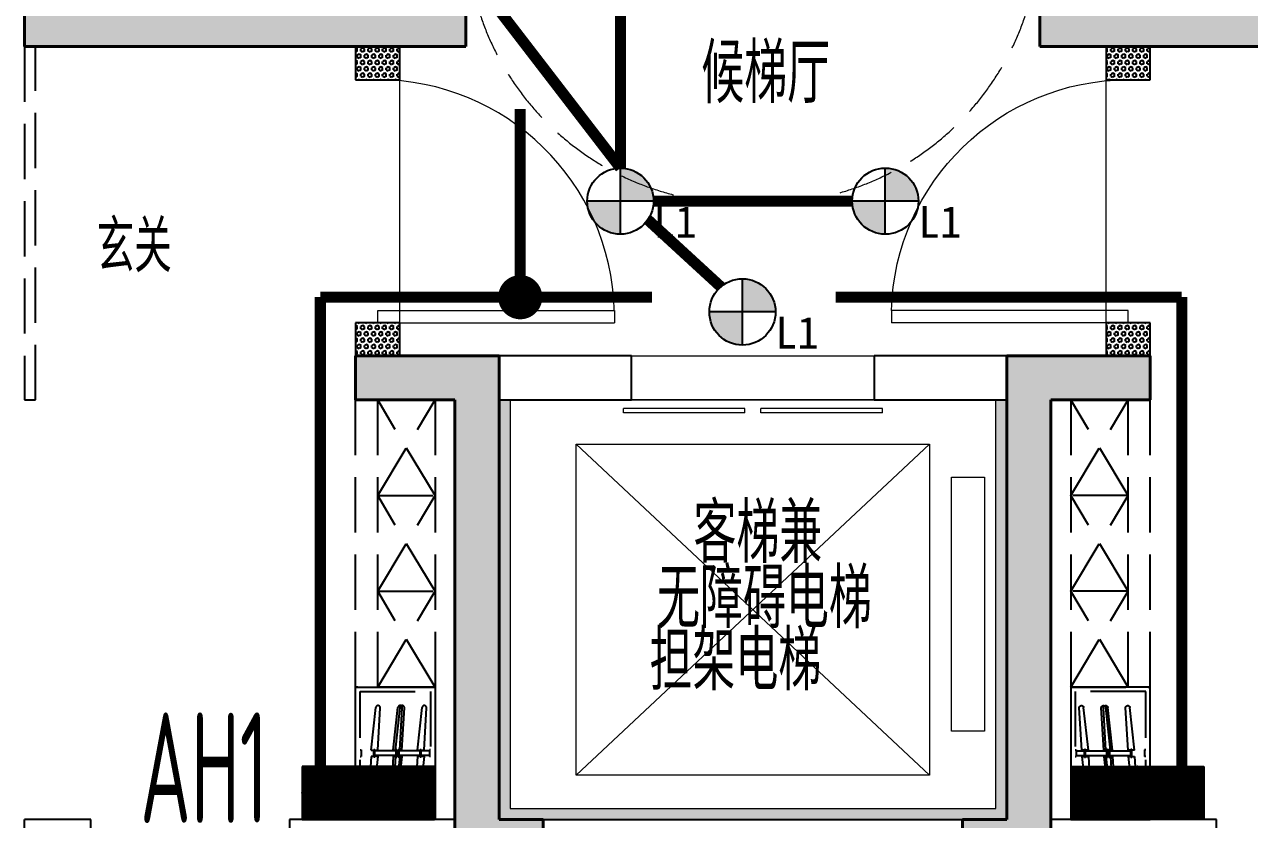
# Model space of a CAD drawing. Extents: x 3753737 to 4713801, y -857380 to 24339.
# Drawn here: x 4478448 to 4483999, y -763546 to -759946 of the extents above; entities that cross this region are included whole.
import ezdxf
from ezdxf.enums import TextEntityAlignment as Align

# ---------------------------------------------------------------- set-up
doc = ezdxf.new("R2010")
doc.units = 0
doc.header["$LTSCALE"] = 1000
doc.header["$MEASUREMENT"] = 0
doc.linetypes.add('A户型$0$DASH', pattern=[0.35, 0.25, -0.1])
doc.linetypes.add('DASH', pattern=[0.35, 0.25, -0.1])
doc.layers.get('0').update_dxf_attribs({"linetype": 'CONTINUOUS'})
for name, color, linetype in [('!!电气', 1, 'CONTINUOUS'), ('5fur', 175, 'CONTINUOUS'), ('A-标注', 1, 'CONTINUOUS'), ('DIM-照明', 7, 'CONTINUOUS'), ('E-天花灯具', 92, 'CONTINUOUS'), ('EQUIP-照明', 3, 'CONTINUOUS'), ('EQUIP-箱柜', 3, 'CONTINUOUS'), ('TEL_TEXT', 7, 'CONTINUOUS'), ('WALL', 252, 'CONTINUOUS'), ('WIRE-动力', 7, 'CONTINUOUS'), ('WIRE-插座', 2, 'CONTINUOUS'), ('WIRE-照明', 2, 'CONTINUOUS'), ('保温', 6, 'CONTINUOUS')]:
    doc.layers.add(name, color=color, linetype=linetype)
for name, color, linetype, lineweight in [('3.5方案汇报，与郭总、侯月琴确定户型_t8$0$STAIR', 2, 'CONTINUOUS', 18), ('COLUMN', 252, 'CONTINUOUS', 40), ('PUB_HATCH', 8, 'CONTINUOUS', 9), ('PUB_TEXT', 7, 'CONTINUOUS', 20), ('STAIR', 252, 'CONTINUOUS', 20), ('WINDOW', 146, 'CONTINUOUS', 20), ('填充', 251, 'CONTINUOUS', 5)]:
    doc.layers.add(name, color=color, linetype=linetype, lineweight=lineweight)
doc.styles.add('_TCH_LABEL', font='COMPLEX', dxfattribs={"bigfont": 'GBCBIG'})
doc.styles.add('_TEL_DIM', font='SIMPLEX', dxfattribs={"width": 0.8, "height": 3.5, "bigfont": 'HZTXT'})
doc.styles.get("Standard").update_dxf_attribs({"font": 'gbenor.shx', "bigfont": 'gbcbig.shx'})
doc.styles.add('黑体', font='simhei.ttf')
pattern_1 = [(90, (0, 0), (-16.49778, 1e-15), [9.525, -19.05]), (210, (0, 0), (8.24889, -14.2874966), [9.525, -19.05]), (150, (6e-16, 9.525), (-8.24889, -14.2874966), [9.525, -19.05])]

# ---------------------------------------------------------------- blocks, each defined once
blk = doc.blocks.new('GFDGFSDFGD')
at = {"layer": 'PUB_HATCH'}
for points in [[(429816.4, 372423.2), (429816.6, 372224), (431816.6, 372224), (431816.6, 372724), (431616.6, 372724), (431616.6, 372424), (430016.6, 372424)], [(436416.8, 372423.2), (436216.6, 372424), (434616.6, 372424), (434616.6, 372724), (434416.6, 372724), (434416.6, 372224), (436416.6, 372224)], [(431966.6, 370823.7), (431316.6, 370823.7), (431316.6, 370623.7), (431766.6, 370623.7), (431766.6, 368523.7), (432166.6, 368523.7), (432166.6, 368723.7), (431966.6, 368723.7)], [(434266.6, 370823.7), (434266.6, 368723.7), (434066.6, 368723.7), (434066.6, 368523.7), (434466.6, 368523.7), (434466.6, 370623.7), (434916.6, 370623.7), (434916.6, 370823.7)]]:
    blk.add_hatch(color=256, dxfattribs=at).paths.add_polyline_path(points)
at = {"layer": 'COLUMN', "color": 252}
for p, q in [((431816.6, 372224), (431816.6, 372724)), ((434416.6, 372724), (434416.6, 372224)), ((429816.4, 372423.2), (429816.6, 372224)), ((429816.6, 372224), (431816.6, 372224)), ((434416.6, 372224), (436416.6, 372224)), ((431966.6, 370823.7), (431316.6, 370823.7)), ((431316.6, 370823.7), (431316.6, 370623.7)), ((431966.6, 368723.7), (431966.6, 370823.7)), ((434266.6, 370823.7), (434266.6, 368723.7)), ((434916.6, 370823.7), (434266.6, 370823.7)), ((434916.6, 370623.7), (434916.6, 370823.7)), ((431316.6, 370623.7), (431766.6, 370623.7)), ((431766.6, 370623.7), (431766.6, 368523.7)), ((434466.6, 368523.7), (434466.6, 370623.7)), ((434466.6, 370623.7), (434916.6, 370623.7)), ((432166.6, 368723.7), (431966.6, 368723.7)), ((432166.6, 368523.7), (432166.6, 368723.7)), ((434266.6, 368723.7), (434066.6, 368723.7)), ((434066.6, 368723.7), (434066.6, 368523.7))]:
    blk.add_line(p, q, dxfattribs=at)
blk = doc.blocks.new('GDFGDGRD')
at = {"layer": '保温', "linetype": 'Continuous', "ltscale": 10}
h = blk.add_hatch(dxfattribs=at)
h.set_pattern_fill('HEX', color=251, scale=10, angle=90, style=0)
h.set_pattern_definition(pattern_1)
h.paths.add_polyline_path([(431316.6, 372073.7), (431516.6, 372073.7), (431516.7, 372223.7), (431316.7, 372223.7)])
h = blk.add_hatch(dxfattribs=at)
h.set_pattern_fill('HEX', color=251, scale=10, angle=90, style=0)
h.set_pattern_definition(pattern_1)
h.paths.add_polyline_path([(434916.6, 372073.7), (434716.6, 372073.7), (434716.5, 372223.7), (434916.5, 372223.7)])
h = blk.add_hatch(dxfattribs=at)
h.set_pattern_fill('HEX', color=251, scale=10, angle=90, style=0)
h.set_pattern_definition(pattern_1)
h.paths.add_polyline_path([(431316.6, 370823.7), (431516.6, 370823.7), (431516.7, 370973.7), (431316.7, 370973.7)])
h = blk.add_hatch(dxfattribs=at)
h.set_pattern_fill('HEX', color=251, scale=10, angle=90, style=0)
h.set_pattern_definition(pattern_1)
h.paths.add_polyline_path([(434916.6, 370823.7), (434716.6, 370823.7), (434716.5, 370973.7), (434916.5, 370973.7)])
blk = doc.blocks.new('FGDGDGRDGRRD')
at = {"color": 252}
for p, q in [((430034.8, 366458.3), (430034.8, 367058.3)), ((430034.8, 367058.3), (430394.6, 367058.3)), ((430034.8, 366458.3), (430034.8, 367058.3)), ((430034.8, 367058.3), (430394.6, 367058.3)), ((430394.6, 367058.3), (430394.6, 366458.3)), ((430394.6, 367058.3), (430394.6, 367058.3)), ((430394.6, 367058.3), (430394.6, 366458.3)), ((430394.6, 367058.3), (430394.6, 367058.3)), ((430394.6, 366458.3), (430034.8, 366458.3)), ((430394.6, 366458.3), (430034.8, 366458.3))]:
    blk.add_line(p, q, dxfattribs=at)
at = {"layer": '5fur', "color": 252, "linetype": 'A户型$0$DASH'}
for p, q in [((428585, 369958.6), (428534.8, 369958.6)), ((428534.8, 369958.6), (428534.8, 368358.3)), ((428585, 369958.6), (428534.8, 369958.6)), ((428534.8, 369958.6), (428534.8, 368358.3)), ((428585, 368358.3), (428585, 369958.6)), ((428585, 368358.3), (428585, 369958.6)), ((428534.8, 368358.3), (428585, 368358.3)), ((428534.8, 368358.3), (428585, 368358.3)), ((430034.8, 368358.3), (430394.6, 368358.3)), ((430034.8, 367058.3), (430034.8, 368358.3)), ((430034.8, 368358.3), (430394.6, 368358.3)), ((430034.8, 367058.3), (430034.8, 368358.3)), ((430134.8, 368358.3), (430394.6, 368358.3)), ((430134.8, 367058.3), (430134.8, 368358.3)), ((430134.8, 367925), (430394.6, 368358.3)), ((430394.6, 367925), (430134.8, 368358.3)), ((430134.8, 368358.3), (430394.6, 368358.3)), ((430134.8, 367058.3), (430134.8, 368358.3)), ((430134.8, 367925), (430394.6, 368358.3)), ((430394.6, 367925), (430134.8, 368358.3)), ((430394.6, 368358.3), (430394.6, 367058.3)), ((430394.6, 368358.3), (430394.6, 367058.3)), ((430394.6, 368358.3), (430394.6, 367058.3)), ((430394.6, 368358.3), (430394.6, 367058.3)), ((430134.8, 367925), (430394.6, 367925)), ((430394.6, 367491.7), (430134.8, 367925)), ((430134.8, 367491.7), (430394.6, 367925)), ((430134.8, 367925), (430394.6, 367925)), ((430394.6, 367491.7), (430134.8, 367925)), ((430134.8, 367491.7), (430394.6, 367925)), ((430134.8, 367491.7), (430394.6, 367491.7)), ((430134.8, 367058.3), (430394.6, 367491.7)), ((430394.6, 367058.3), (430134.8, 367491.7)), ((430134.8, 367491.7), (430394.6, 367491.7)), ((430134.8, 367058.3), (430394.6, 367491.7)), ((430394.6, 367058.3), (430134.8, 367491.7)), ((430394.6, 367058.3), (430034.8, 367058.3)), ((430394.6, 367058.3), (430034.8, 367058.3)), ((430034.8, 366458.3), (430034.8, 367058.3)), ((430034.8, 367058.3), (430394.6, 367058.3)), ((430034.8, 366458.3), (430034.8, 367058.3)), ((430034.8, 367058.3), (430394.6, 367058.3)), ((430054.8, 366478.3), (430054.8, 367038.3)), ((430054.8, 367038.3), (430374.6, 367038.3)), ((430054.8, 366478.3), (430054.8, 367038.3)), ((430054.8, 367038.3), (430374.6, 367038.3)), ((430394.6, 367058.3), (430134.8, 367058.3)), ((430394.6, 367058.3), (430134.8, 367058.3)), ((430374.6, 367038.3), (430374.6, 366478.3)), ((430374.6, 367038.3), (430374.6, 366478.3)), ((430394.6, 367058.3), (430394.6, 366458.3)), ((430394.6, 367058.3), (430394.6, 366458.3)), ((430105.1, 366772.6), (430126.4, 366965.3)), ((430105.1, 366772.6), (430126.4, 366965.3)), ((430135.1, 366772.6), (430146.4, 366963.8)), ((430135.1, 366772.6), (430146.4, 366963.8)), ((430205.1, 366772.6), (430226.4, 366965.3)), ((430205.1, 366772.6), (430226.4, 366965.3)), ((430214.9, 366772.6), (430236.2, 366965.3)), ((430214.9, 366772.6), (430236.2, 366965.3)), ((430235.1, 366772.6), (430246.4, 366963.8)), ((430235.1, 366772.6), (430246.4, 366963.8)), ((430244.9, 366772.6), (430256.2, 366963.8)), ((430244.9, 366772.6), (430256.2, 366963.8)), ((430314.9, 366772.6), (430336.2, 366965.3)), ((430314.9, 366772.6), (430336.2, 366965.3)), ((430344.9, 366772.6), (430356.2, 366963.8)), ((430344.9, 366772.6), (430356.2, 366963.8)), ((430054.8, 366773.6), (430059.8, 366773.6)), ((430054.8, 366773.6), (430059.8, 366773.6)), ((430059.8, 366773.6), (430059.8, 366743.1)), ((430059.8, 366773.6), (430059.8, 366743.1)), ((430369.6, 366768.6), (430059.8, 366768.6)), ((430369.6, 366768.6), (430059.8, 366768.6)), ((430105.1, 366772.6), (430118.1, 366772.6)), ((430105.1, 366772.6), (430118.1, 366772.6)), ((430118.1, 366775.6), (430122.1, 366775.6)), ((430118.1, 366741), (430118.1, 366775.6)), ((430118.1, 366775.6), (430122.1, 366775.6)), ((430118.1, 366741), (430118.1, 366775.6)), ((430122.1, 366741), (430122.1, 366775.6)), ((430122.1, 366741), (430122.1, 366775.6)), ((430122.1, 366772.6), (430135.1, 366772.6)), ((430122.1, 366772.6), (430135.1, 366772.6)), ((430205.1, 366772.6), (430218.1, 366772.6)), ((430205.1, 366772.6), (430218.1, 366772.6)), ((430214.9, 366772.6), (430227.9, 366772.6)), ((430214.9, 366772.6), (430227.9, 366772.6)), ((430218.1, 366775.6), (430222.1, 366775.6)), ((430218.1, 366741), (430218.1, 366775.6)), ((430218.1, 366775.6), (430222.1, 366775.6)), ((430218.1, 366741), (430218.1, 366775.6)), ((430222.1, 366741), (430222.1, 366775.6)), ((430222.1, 366741), (430222.1, 366775.6)), ((430222.1, 366772.6), (430235.1, 366772.6)), ((430222.1, 366772.6), (430235.1, 366772.6)), ((430227.9, 366775.6), (430231.9, 366775.6)), ((430227.9, 366741), (430227.9, 366775.6)), ((430227.9, 366775.6), (430231.9, 366775.6)), ((430227.9, 366741), (430227.9, 366775.6)), ((430231.9, 366741), (430231.9, 366775.6)), ((430231.9, 366741), (430231.9, 366775.6)), ((430231.9, 366772.6), (430244.9, 366772.6)), ((430231.9, 366772.6), (430244.9, 366772.6)), ((430314.9, 366772.6), (430327.9, 366772.6)), ((430314.9, 366772.6), (430327.9, 366772.6)), ((430327.9, 366775.6), (430331.9, 366775.6)), ((430327.9, 366741), (430327.9, 366775.6)), ((430327.9, 366775.6), (430331.9, 366775.6)), ((430327.9, 366741), (430327.9, 366775.6)), ((430331.9, 366741), (430331.9, 366775.6)), ((430331.9, 366741), (430331.9, 366775.6)), ((430331.9, 366772.6), (430344.9, 366772.6)), ((430331.9, 366772.6), (430344.9, 366772.6)), ((430374.6, 366773.6), (430369.6, 366773.6)), ((430374.6, 366773.6), (430369.6, 366773.6)), ((430369.6, 366773.6), (430369.6, 366743.1)), ((430369.6, 366773.6), (430369.6, 366743.1)), ((430054.8, 366743.1), (430059.8, 366743.1)), ((430054.8, 366743.1), (430059.8, 366743.1)), ((430369.6, 366748.1), (430059.8, 366748.1)), ((430369.6, 366748.1), (430059.8, 366748.1)), ((430105.1, 366744), (430093.9, 366552.9)), ((430105.1, 366744), (430093.9, 366552.9)), ((430118.1, 366744), (430105.1, 366744)), ((430118.1, 366744), (430105.1, 366744)), ((430135.1, 366744), (430113.8, 366551.4)), ((430135.1, 366744), (430113.9, 366551.4)), ((430122.1, 366741), (430118.1, 366741)), ((430122.1, 366741), (430118.1, 366741)), ((430135.1, 366744), (430122.1, 366744)), ((430135.1, 366744), (430122.1, 366744)), ((430205.1, 366744), (430193.9, 366552.9)), ((430205.1, 366744), (430193.9, 366552.9)), ((430214.9, 366744), (430203.7, 366552.9)), ((430214.9, 366744), (430203.7, 366552.9)), ((430218.1, 366744), (430205.1, 366744)), ((430218.1, 366744), (430205.1, 366744)), ((430235.1, 366744), (430213.8, 366551.4)), ((430235.1, 366744), (430213.9, 366551.4)), ((430227.9, 366744), (430214.9, 366744)), ((430227.9, 366744), (430214.9, 366744)), ((430222.1, 366741), (430218.1, 366741)), ((430222.1, 366741), (430218.1, 366741)), ((430235.1, 366744), (430222.1, 366744)), ((430235.1, 366744), (430222.1, 366744)), ((430244.9, 366744), (430223.6, 366551.4)), ((430244.9, 366744), (430223.7, 366551.4)), ((430231.9, 366741), (430227.9, 366741)), ((430231.9, 366741), (430227.9, 366741)), ((430244.9, 366744), (430231.9, 366744)), ((430244.9, 366744), (430231.9, 366744)), ((430314.9, 366744), (430303.7, 366552.9)), ((430314.9, 366744), (430303.7, 366552.9)), ((430327.9, 366744), (430314.9, 366744)), ((430327.9, 366744), (430314.9, 366744)), ((430344.9, 366744), (430323.6, 366551.4)), ((430344.9, 366744), (430323.7, 366551.4)), ((430331.9, 366741), (430327.9, 366741)), ((430331.9, 366741), (430327.9, 366741)), ((430344.9, 366744), (430331.9, 366744)), ((430344.9, 366744), (430331.9, 366744)), ((430374.6, 366743.1), (430369.6, 366743.1)), ((430374.6, 366743.1), (430369.6, 366743.1)), ((430394.6, 366458.3), (430034.8, 366458.3)), ((430394.6, 366458.3), (430034.8, 366458.3)), ((430374.6, 366478.3), (430054.8, 366478.3)), ((430374.6, 366478.3), (430054.8, 366478.3))]:
    blk.add_line(p, q, dxfattribs=at)
for centre, start, end in [((430136.4, 366964.3), 356.9606, 174.2894), ((430136.4, 366964.3), 356.9606, 174.2894), ((430236.4, 366964.3), 356.9606, 174.2894), ((430236.4, 366964.3), 356.9606, 174.2894), ((430246.2, 366964.3), 356.9606, 174.2894), ((430246.2, 366964.3), 356.9606, 174.2894), ((430346.2, 366964.3), 356.9606, 174.2894), ((430346.2, 366964.3), 356.9606, 174.2894), ((430103.9, 366552.3), 176.9606, 354.2894), ((430103.9, 366552.3), 176.9606, 354.2894), ((430203.9, 366552.3), 176.9606, 354.2894), ((430203.9, 366552.3), 176.9606, 354.2894), ((430213.7, 366552.3), 176.9606, 354.2894), ((430213.7, 366552.3), 176.9606, 354.2894), ((430313.7, 366552.3), 176.9606, 354.2894), ((430313.7, 366552.3), 176.9606, 354.2894)]:
    blk.add_arc(centre, 10, start, end, dxfattribs=at)
blk = doc.blocks.new('$DorLib2D$00000001')
for p, q in [((0.45, 0.975), (0.5, 0.975)), ((0.45, 0), (0.45, 0.975)), ((0.5, 0), (0.5, 0.975)), ((0.5, 0), (0.45, 0))]:
    blk.add_line(p, q)
at = {"lineweight": 13}
blk.add_arc((0.475, 0), 0.975, 91.4693, 180, dxfattribs=at)
blk = doc.blocks.new('$DORLIB2D$00000127')
at = {"color": 0}
for points in [[(-0.5333, 0.7949), (-0.5333, 0.6904)], [(-0.0333, 0.7949), (-0.5333, 0.7949)], [(-0.0333, 0.7949), (-0.0333, 0.6904)], [(0.5333, 0.7949), (0.0333, 0.7949)], [(0.0333, 0.7949), (0.0333, 0.6904)], [(0.5333, 0.7949), (0.5333, 0.6904)], [(-0.0333, 0.6904), (-0.5333, 0.6904)], [(0.5333, 0.6904), (0.0333, 0.6904)], [(0.5, 0.5), (-0.5, 0.5)]]:
    blk.add_lwpolyline(points, dxfattribs=at)
blk = doc.blocks.new('A$C1C403CBE')
at = {"layer": '填充'}
h = blk.add_hatch(dxfattribs=at)
h.set_pattern_fill('隔热材料02', color=252, scale=100, style=0)
h.set_pattern_definition([(0, (-1161708.397, -603838.627), (0, 50), []), (0, (-1161708.397, -603821.96), (0, 50), []), (270, (-1161664.656, -603813.33), (50, -9e-15), [5.01775, -44.98225]), (270, (-1161702.115, -603813.33), (50, -9e-15), [5.01775, -44.98225]), (90, (-1161676.603, -603847.26), (-50, 3e-15), [5.01775, -44.98225]), (90, (-1161690.17, -603847.26), (-50, 3e-15), [5.01775, -44.98225]), (180, (-1161658.373, -603855.294), (-6e-15, -50), [50.02425, 0.02425]), (135, (-1161672.33, -603852.785), (3e-15, 49.99987405), [4.268, -66.44275]), (116.56505, (-1161625.348, -603849.767), (0.00011283, 49.99993342), [2.805, -108.9985]), (116.56505, (-1161675.348, -603849.767), (0.00011283, 49.99993342), [2.805, -108.9985]), (153.43495, (-1161617.313, -603855.294), (-0.0001128, 49.9999334), [5.61, -106.1935]), (153.43495, (-1161667.313, -603855.294), (-0.0001128, 49.9999334), [5.61, -106.1935]), (63.43495, (-1161626.603, -603842.24), (-0.00011283, 49.99993342), [26.714, -85.0895]), (63.43495, (-1161676.603, -603842.24), (-0.00011283, 49.99993342), [26.714, -85.0895]), (116.56505, (-1161614.656, -603813.33), (0.00011283, 49.99993342), [2.805, -108.9985]), (116.56505, (-1161664.656, -603813.33), (0.00011283, 49.99993342), [2.805, -108.9985]), (135, (-1161665.91, -603810.82), (3e-15, 49.99987405), [4.268, -66.44275]), (153.43495, (-1161618.93, -603807.803), (-0.0001128, 49.9999334), [5.61, -106.1935]), (153.43495, (-1161668.93, -603807.803), (-0.0001128, 49.9999334), [5.61, -106.1935]), (45, (-1161700.86, -603810.82), (0, 49.99987405), [4.268, -66.44275]), (63.43495, (-1161652.115, -603813.33), (-0.00011283, 49.99993342), [2.805, -108.9985]), (63.43495, (-1161702.115, -603813.33), (-0.00011283, 49.99993342), [2.805, -108.9985]), (26.56505, (-1161647.842, -603807.803), (0.0001128, 49.9999334), [5.61, -106.1935]), (26.56505, (-1161697.842, -603807.803), (0.0001128, 49.9999334), [5.61, -106.1935]), (116.56505, (-1161640.168, -603842.24), (0.00011283, 49.99993342), [26.714, -85.0895]), (116.56505, (-1161690.168, -603842.24), (0.00011283, 49.99993342), [26.714, -85.0895]), (45, (-1161694.44, -603852.785), (0, 49.99987405), [4.268, -66.44275]), (63.43495, (-1161641.422, -603849.767), (-0.00011283, 49.99993342), [2.805, -108.9985]), (63.43495, (-1161691.422, -603849.767), (-0.00011283, 49.99993342), [2.805, -108.9985]), (26.56505, (-1161649.46, -603855.294), (0.0001128, 49.9999334), [5.61, -106.1935]), (26.56505, (-1161699.46, -603855.294), (0.0001128, 49.9999334), [5.61, -106.1935])])
h.paths.add_polyline_path([(13600, 6800), (13650, 6800), (13650, 4900), (11350, 4900), (11350, 6800), (11400, 6800), (11400, 4950), (13600, 4950)])
at = {"layer": '3.5方案汇报，与郭总、侯月琴确定户型_t8$0$STAIR', "color": 252}
for p, q in [((13300, 6600), (11700, 5100)), ((11700, 6600), (13300, 5100))]:
    blk.add_line(p, q, dxfattribs=at)
for points in [[(11700, 5100), (11700, 6600), (13300, 6600), (13300, 5100)], [(13400, 5300), (13400, 6450), (13550, 6450), (13550, 5300)]]:
    blk.add_lwpolyline(points, close=True, dxfattribs=at)
at = {"layer": 'STAIR', "color": 252, "linetype": 'DASH'}
blk.add_lwpolyline([(11200, 8940, 0.414214), (12450, 7690), (12550, 7690, 0.414214), (13800, 8940)], format="xyb", dxfattribs=at)
at = {"layer": 'WALL', "color": 252}
for p, q in [((11200, 8500), (11200, 10900)), ((13800, 10900), (13800, 8500.3)), ((9200, 8400), (9200, 9000)), ((11200, 8400), (11200, 8500)), ((13800, 8500.3), (13800, 8400.3)), ((10700, 8400), (9200, 8400)), ((10700, 8400), (10700, 8250)), ((10900, 8250), (10900, 8400)), ((11000, 8400), (10900, 8400)), ((11000, 8400), (11000, 8400)), ((11000, 8400), (11200, 8400)), ((14000, 8400.3), (13800, 8400.3)), ((14000, 8400.2), (14000, 8400.3)), ((14000, 8400.2), (14100, 8400.1)), ((14100, 8400.1), (14100, 8250)), ((14300, 8250), (14300, 8400)), ((14300, 8400), (15800, 8400)), ((10700, 8250), (10900, 8250)), ((14100, 8250), (14300, 8250)), ((10900, 7150), (10700, 7150)), ((10700, 7150), (10700, 6800)), ((10900, 7000), (10900, 7150)), ((14300, 7150), (14100, 7150)), ((14100, 7150), (14100, 7000)), ((14300, 6800), (14300, 7150)), ((10900, 7000), (11250, 7000)), ((11950, 7000), (11250, 7000)), ((11950, 6800), (11950, 7000)), ((13750, 7000), (13050, 7000)), ((13050, 7000), (13050, 6800)), ((13750, 7000), (14100, 7000)), ((10700, 6800), (11150, 6800)), ((11150, 4900), (11150, 6800)), ((11350, 4900), (11350, 6800)), ((11350, 6800), (11950, 6800)), ((13050, 6800), (13650, 6800)), ((13650, 6800), (13650, 4900)), ((13850, 6800), (13850, 4900)), ((13850, 6800), (14300, 6800)), ((9200, 1900), (9200, 4900)), ((9500, 4900), (9200, 4900)), ((9500, 4700), (9500, 4900)), ((11150, 4900), (10400, 4900)), ((10400, 4900), (10400, 4700)), ((11350, 4900), (12500, 4900)), ((12500, 4900), (13650, 4900)), ((14600, 4900), (13850, 4900)), ((14600, 4700), (14600, 4900))]:
    blk.add_line(p, q, dxfattribs=at)
at = {"layer": 'WINDOW', "color": 252}
for p, q in [((10900, 7150), (10900, 8250)), ((14100, 7150), (14100, 8250)), ((11950, 7000), (13050, 7000)), ((11950, 6800), (13050, 6800))]:
    blk.add_line(p, q, dxfattribs=at)
at = {"layer": '填充', "color": 252}
blk.add_lwpolyline([(13600, 6800), (13650, 6800), (13650, 4900), (11350, 4900), (11350, 6800), (11400, 6800), (11400, 4950), (13600, 4950)], close=True, dxfattribs=at)
at = {"color": 252}
for name in ['GFDGFSDFGD', 'GDFGDGRD']:
    blk.add_blockref(name, (-420616.6, -363823.7), dxfattribs=at)
blk.add_blockref('FGDGDGRDGRRD', (-419334.8, -361558.3))
at = {"xscale": -1}
blk.add_blockref('FGDGDGRDGRRD', (444334.8, -361558.3), dxfattribs=at)
at = {"layer": 'WINDOW', "color": 252, "xscale": -1100, "zscale": -1100}
for p, yscale, rotation in [((10800, 7700), -1100, 90.00000000947153), ((14200, 7700), 1100, 89.99999999052845)]:
    blk.add_blockref('$DorLib2D$00000001', p, dxfattribs=dict(at, yscale=yscale, rotation=rotation))
at = {"layer": 'WINDOW', "color": 252, "xscale": 1100, "yscale": -200, "zscale": 1100}
blk.add_blockref('$DORLIB2D$00000127', (12500, 6900), dxfattribs=at)
at = {"layer": 'PUB_TEXT', "color": 252}
for s, height, p in [('候梯厅', 270.07, (12266.3, 8144.4)), ('玄关', 236.31, (9526.7, 7377.8)), ('客梯兼', 270.07, (12230.9, 6062.1)), ('无障碍电梯', 270.07, (12066.3, 5766.3)), ('担架电梯', 270.07, (12031.9, 5484.8))]:
    blk.add_text(s, height=height, dxfattribs=at).set_placement(p)
blk = doc.blocks.new('*X7')
at = {"color": 0}
for p, q in [((-250, 32.8), (-82.8, 200)), ((-250, 68.2), (-118.2, 200)), ((-250, 103.6), (-153.6, 200)), ((-250, 138.9), (-188.9, 200)), ((-250, 174.3), (-224.3, 200)), ((-247.5, 0), (-47.5, 200)), ((-212.1, 0), (-12.1, 200)), ((-176.8, 0), (23.2, 200)), ((-141.4, 0), (58.6, 200)), ((-106.1, 0), (93.9, 200)), ((-70.7, 0), (129.3, 200)), ((-35.4, 0), (164.6, 200)), ((0, 0), (200, 200)), ((35.4, 0), (235.4, 200)), ((70.7, 0), (250, 179.3)), ((106.1, 0), (250, 143.9)), ((141.4, 0), (250, 108.6)), ((176.8, 0), (250, 73.2)), ((212.1, 0), (250, 37.9)), ((247.5, 0), (250, 2.5))]:
    blk.add_line(p, q, dxfattribs=at)
blk = doc.blocks.new('$equip$00001421')
for p, q in [((0.75, 0.6), (-0.75, 0.6)), ((-0.75, 0.6), (-0.75, 0)), ((0.75, 0), (0.75, 0.6)), ((-0.75, 0), (0.75, 0))]:
    blk.add_line(p, q)
at = {"const_width": 0.6}
blk.add_lwpolyline([(-0.75, 0.3), (0.75, 0.3)], dxfattribs=at)
for p in [(0, 0.6), (-0.75, 0.3), (0.75, 0.3), (0, 0)]:
    blk.add_point(p)
at = {"xscale": 0.00300000000061118, "yscale": 0.00300000000061118, "zscale": 0.00300000000061118}
blk.add_blockref('*X7', (0, 0), dxfattribs=at)
at = {"style": '_TCH_LABEL', "flags": 9}
blk.add_attdef('A', (0, 0), '', height=0.00002, dxfattribs=at)
blk = doc.blocks.new('DFADS')
at = {"layer": 'A-标注'}
h = blk.add_hatch(color=251, dxfattribs=at)
h.paths.add_polyline_path([(3405.6, 358.33), (3411.6, 358.33, 0.414214), (3405.6, 364.33)])
h.paths.add_polyline_path([(3399.6, 358.33, 0.414214), (3405.6, 352.33), (3405.6, 358.33)])
at = {"layer": 'A-标注', "color": 92}
for p, q in [((3405.6, 352.33), (3405.6, 364.33)), ((3411.6, 358.33), (3399.6, 358.33))]:
    blk.add_line(p, q, dxfattribs=at)
blk.add_circle((3405.6, 358.33), 6, dxfattribs=at)
at = {"layer": 'A-标注', "color": 3, "style": '黑体'}
blk.add_text('L1', height=5.76, dxfattribs=at).set_placement((3411.58, 351.7))
blk = doc.blocks.new('$equip$00001822')
for p, q in [((0.147, 0.356), (0.625, 0.833)), ((0.625, 0.833), (0.766, 0.692))]:
    blk.add_line(p, q)
blk.add_circle((0, 0.208), 0.208)
for p in [(0, 0.417), (-0.208, 0.208), (0.208, 0.208), (-0.015, 0.001)]:
    blk.add_point(p)
for points in [[(0, 0.417), (0, 0.417), (-0.104, 0.389), (0.104, 0.389)], [(-0.18, 0.313), (0.18, 0.313), (-0.208, 0.208), (0.208, 0.208)], [(-0.104, 0.389), (0.104, 0.389), (-0.18, 0.313), (0.18, 0.313)], [(-0.18, 0.104), (0.18, 0.104), (-0.208, 0.208), (0.208, 0.208)], [(-0.104, 0.028), (0.104, 0.028), (-0.18, 0.104), (0.18, 0.104)], [(0, 0), (0, 0), (-0.104, 0.028), (0.104, 0.028)]]:
    blk.add_solid(points)
at = {"color": 7, "style": '_TEL_DIM'}
blk.add_attdef('$TEXT$', text='', height=0.4, dxfattribs=at).set_placement((0.581, 0.465), align=Align.MIDDLE_CENTER)
at = {"color": 7, "style": '_TEL_DIM', "flags": 1}
blk.add_attdef('A', text='', height=0.00002, dxfattribs=at).set_placement((0, 0), align=Align.MIDDLE_CENTER)

msp = doc.modelspace()

# ---------------------------------------------------------------- linework, layer by layer
at = {"layer": 'DIM-照明', "const_width": 100}
msp.add_lwpolyline([(4480744.6, -761181.1, -1), (4480644.6, -761181.1, -1)], format="xyb", close=True, dxfattribs=at)
at = {"layer": 'WIRE-动力', "color": 6, "const_width": 50}
for points in [[(4480694.6, -760329.3), (4480694.6, -761181.1)], [(4479788.7, -761180.9), (4479788.7, -763306.5)], [(4479788.7, -761180.9), (4481292.1, -761180.9)], [(4482123.8, -761180.9), (4483691.8, -761180.9)], [(4483691.8, -761180.9), (4483691.7, -763306.5)]]:
    msp.add_lwpolyline(points, dxfattribs=at)
at = {"layer": 'WIRE-插座', "color": 2, "const_width": 50}
msp.add_lwpolyline([(4481148.6, -760596.2), (4481148.6, -757296.7), (4481638.2, -756846.8)], dxfattribs=at)
at = {"layer": 'WIRE-照明', "color": 2, "linetype": 'Continuous', "const_width": 50}
msp.add_lwpolyline([(4480557.1, -759827.6), (4481148.6, -760596.2)], dxfattribs=at)
at = {"layer": 'WIRE-照明', "color": 2, "const_width": 50}
for points in [[(4481298.6, -760746.2), (4482201, -760746.2)], [(4481272.7, -760830.5), (4481603.4, -761134.2)]]:
    msp.add_lwpolyline(points, dxfattribs=at)

# ---------------------------------------------------------------- block references
at = {"layer": '!!电气'}
msp.add_blockref('A$C1C403CBE', (4469248.6, -768446.5), dxfattribs=at)
at = {"layer": 'E-天花灯具', "xscale": 25.0000479811577, "yscale": 25.0000479811577, "zscale": 25.0000479811577}
for p in [(4396008.3, -769704.4), (4397208.3, -769704.4), (4396561.1, -770206.1)]:
    msp.add_blockref('DFADS', p, dxfattribs=at)
at = {"layer": 'EQUIP-照明', "color": 2}
ref = msp.add_blockref('$equip$00001822', (4480468, -759694.7), dxfattribs=dict(at, xscale=-400, yscale=400, zscale=400, rotation=230.1474425446566))
ref.add_attrib('$TEXT$', 't', dxfattribs={"layer": '0', "color": 7, "height": 160, "rotation": 320.1474, "style": '_TEL_DIM'}).set_placement((4480759.5, -759635.5), align=Align.MIDDLE_CENTER)
at = {"layer": 'EQUIP-箱柜', "color": 2, "xscale": 400, "yscale": 400, "zscale": 400}
msp.add_blockref('$equip$00001421', (4480006.3, -763546.5), dxfattribs=at)
at = {"layer": 'EQUIP-箱柜', "color": 2, "xscale": -399.9999999999999, "yscale": 400, "zscale": 400, "rotation": 359.9998326478016}
msp.add_blockref('$equip$00001421', (4483491, -763546.5), dxfattribs=at)

# ---------------------------------------------------------------- texts
at = {"layer": 'TEL_TEXT', "color": 4, "width": 0.6}
msp.add_text('AH1', height=500, dxfattribs=at).set_placement((4478972.6, -763561.6))

doc.saveas('drawing.dxf')
